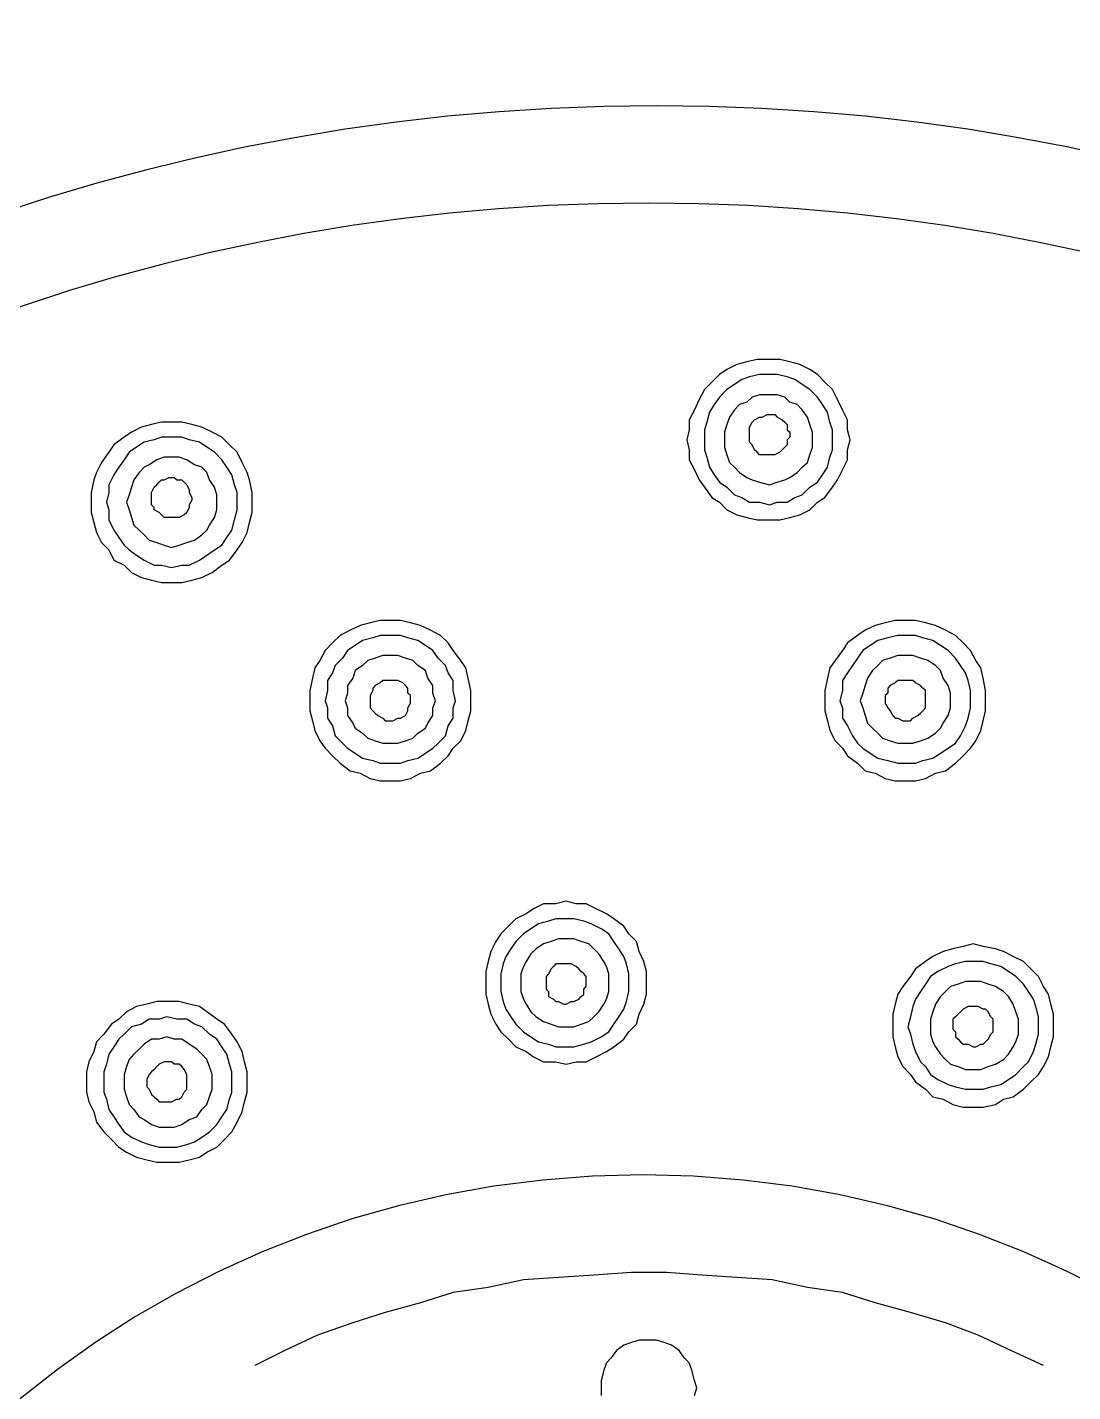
# Model space of a CAD drawing. Extents: x 468514 to 728049, y -74127 to 69080.
# Drawn here: x 591177.47 to 591199.74, y 40600.74 to 40629.81 of the extents above; entities that cross this region are included whole.
import ezdxf

# ---------------------------------------------------------------- set-up
doc = ezdxf.new("R2010")
doc.units = 0
doc.header["$LTSCALE"] = 500
doc.header["$MEASUREMENT"] = 0
doc.linetypes.add('HIDDEN2', pattern=[0.1875, 0.125, -0.0625])
doc.layers.add('E 立面家具、洁具', color=153, linetype='Continuous')
doc.layers.add('L-立面家具、洁具', color=153, linetype='Continuous')

# ---------------------------------------------------------------- blocks, each defined once
blk = doc.blocks.new('A$C2F8A30B2')
at = {"linetype": 'HIDDEN2', "lineweight": -2, "ltscale": 20}
for p, q in [((82.344, 866.908), (82.557, 866.963)), ((82.557, 866.963), (82.772, 867.017)), ((82.772, 867.017), (82.987, 867.017)), ((82.987, 867.017), (83.254, 867.017)), ((83.254, 867.017), (83.469, 866.963)), ((83.469, 866.963), (83.684, 866.908)), ((81.809, 866.531), (81.969, 866.695)), ((81.969, 866.695), (82.129, 866.803)), ((82.129, 866.803), (82.344, 866.908)), ((82.452, 866.588), (82.612, 866.643)), ((82.612, 866.643), (82.827, 866.695)), ((82.827, 866.695), (82.987, 866.695)), ((82.987, 866.695), (83.201, 866.695)), ((83.201, 866.695), (83.416, 866.643)), ((83.416, 866.643), (83.576, 866.588)), ((83.684, 866.908), (83.899, 866.803)), ((83.899, 866.803), (84.056, 866.695)), ((84.056, 866.695), (84.217, 866.531)), ((81.544, 866.16), (81.647, 866.375)), ((81.647, 866.375), (81.809, 866.531)), ((81.969, 866.213), (82.129, 866.375)), ((82.129, 866.375), (82.294, 866.48)), ((82.294, 866.48), (82.452, 866.588)), ((83.576, 866.588), (83.736, 866.48)), ((83.736, 866.48), (83.899, 866.375)), ((83.899, 866.375), (84.056, 866.213)), ((84.217, 866.531), (84.377, 866.375)), ((84.377, 866.375), (84.486, 866.16)), ((81.432, 865.945), (81.544, 866.16)), ((81.754, 865.893), (81.862, 866.055)), ((81.862, 866.055), (81.969, 866.213)), ((82.294, 865.945), (82.397, 866.055)), ((82.397, 866.055), (82.557, 866.108)), ((82.557, 866.108), (82.664, 866.213)), ((82.664, 866.213), (82.827, 866.265)), ((82.827, 866.265), (82.987, 866.265)), ((82.987, 866.265), (83.201, 866.265)), ((83.201, 866.265), (83.361, 866.213)), ((83.361, 866.213), (83.469, 866.108)), ((83.469, 866.108), (83.627, 866.055)), ((83.627, 866.055), (83.736, 865.945)), ((84.056, 866.213), (84.166, 866.055)), ((84.166, 866.055), (84.271, 865.893)), ((84.486, 866.16), (84.589, 865.945)), ((81.329, 865.731), (81.432, 865.945)), ((81.702, 865.682), (81.754, 865.893)), ((82.129, 865.627), (82.182, 865.788)), ((82.182, 865.788), (82.294, 865.945)), ((82.827, 865.788), (82.719, 865.731)), ((82.879, 865.84), (82.827, 865.788)), ((82.987, 865.84), (82.879, 865.84)), ((83.041, 865.84), (82.987, 865.84)), ((83.147, 865.788), (83.041, 865.84)), ((83.201, 865.788), (83.147, 865.788)), ((83.307, 865.731), (83.201, 865.788)), ((83.736, 865.945), (83.842, 865.788)), ((83.842, 865.788), (83.899, 865.627)), ((84.271, 865.893), (84.324, 865.682)), ((84.589, 865.945), (84.701, 865.731)), ((81.274, 865.305), (81.329, 865.518)), ((81.329, 865.518), (81.329, 865.731)), ((81.647, 865.518), (81.702, 865.682)), ((81.647, 865.305), (81.647, 865.518)), ((82.077, 865.463), (82.129, 865.627)), ((82.077, 865.305), (82.077, 865.463)), ((82.612, 865.518), (82.557, 865.463)), ((82.557, 865.463), (82.557, 865.36)), ((82.664, 865.682), (82.612, 865.627)), ((82.612, 865.627), (82.612, 865.518)), ((82.719, 865.731), (82.664, 865.682)), ((83.361, 865.682), (83.307, 865.731)), ((83.416, 865.57), (83.361, 865.682)), ((83.416, 865.518), (83.416, 865.57)), ((83.416, 865.413), (83.416, 865.518)), ((83.899, 865.627), (83.951, 865.463)), ((83.951, 865.463), (83.951, 865.305)), ((84.324, 865.682), (84.377, 865.518)), ((84.377, 865.518), (84.377, 865.305)), ((84.701, 865.731), (84.701, 865.518)), ((84.701, 865.518), (84.751, 865.305)), ((94.653, 865.36), (94.865, 865.463)), ((94.865, 865.463), (95.08, 865.57)), ((95.08, 865.57), (95.295, 865.627)), ((95.295, 865.627), (95.51, 865.682)), ((95.51, 865.682), (95.725, 865.682)), ((95.725, 865.682), (95.939, 865.682)), ((95.939, 865.682), (96.152, 865.627)), ((96.152, 865.627), (96.365, 865.57)), ((96.365, 865.57), (96.577, 865.463)), ((96.577, 865.463), (96.74, 865.36)), ((81.329, 865.093), (81.274, 865.305)), ((81.274, 865.305), (81.274, 865.305)), ((81.647, 865.093), (81.647, 865.305)), ((81.647, 865.305), (81.647, 865.305)), ((82.077, 865.143), (82.077, 865.305)), ((82.077, 865.305), (82.077, 865.305)), ((82.557, 865.36), (82.612, 865.305)), ((82.612, 865.305), (82.612, 865.198)), ((82.612, 865.198), (82.664, 865.143)), ((83.307, 865.093), (83.361, 865.198)), ((83.361, 865.198), (83.416, 865.253)), ((83.416, 865.36), (83.416, 865.413)), ((83.416, 865.253), (83.416, 865.36)), ((83.951, 865.305), (83.951, 865.143)), ((84.377, 865.305), (84.377, 865.093)), ((84.751, 865.305), (84.701, 865.093)), ((94.332, 865.038), (94.492, 865.198)), ((94.492, 865.198), (94.653, 865.36)), ((94.975, 865.143), (95.135, 865.253)), ((95.135, 865.253), (95.35, 865.305)), ((95.35, 865.305), (95.51, 865.36)), ((95.51, 865.36), (95.725, 865.36)), ((95.725, 865.36), (95.939, 865.36)), ((95.939, 865.36), (96.097, 865.305)), ((96.097, 865.305), (96.312, 865.253)), ((96.312, 865.253), (96.472, 865.143)), ((96.74, 865.36), (96.955, 865.198)), ((96.955, 865.198), (97.06, 865.038)), ((81.329, 864.878), (81.329, 865.093)), ((81.432, 864.667), (81.329, 864.878)), ((81.702, 864.932), (81.647, 865.093)), ((81.754, 864.718), (81.702, 864.932)), ((82.129, 864.985), (82.077, 865.143)), ((82.182, 864.823), (82.129, 864.985)), ((82.664, 865.143), (82.719, 865.093)), ((82.719, 865.093), (82.772, 865.038)), ((82.772, 865.038), (82.879, 864.985)), ((82.879, 864.985), (82.934, 864.985)), ((82.934, 864.985), (83.041, 864.985)), ((83.041, 864.985), (83.092, 864.985)), ((83.092, 864.985), (83.201, 864.985)), ((83.201, 864.985), (83.254, 865.038)), ((83.254, 865.038), (83.307, 865.093)), ((83.899, 864.985), (83.842, 864.823)), ((83.951, 865.143), (83.899, 864.985)), ((84.324, 864.932), (84.271, 864.718)), ((84.377, 865.093), (84.324, 864.932)), ((84.701, 864.878), (84.589, 864.667)), ((84.701, 865.093), (84.701, 864.878)), ((94.225, 864.823), (94.332, 865.038)), ((94.547, 864.718), (94.653, 864.878)), ((94.653, 864.878), (94.815, 865.038)), ((94.815, 865.038), (94.975, 865.143)), ((95.24, 864.77), (95.402, 864.878)), ((95.402, 864.878), (95.565, 864.932)), ((95.565, 864.932), (95.725, 864.932)), ((95.725, 864.932), (95.882, 864.932)), ((95.882, 864.932), (96.043, 864.878)), ((96.043, 864.878), (96.205, 864.77)), ((96.472, 865.143), (96.632, 865.038)), ((96.632, 865.038), (96.74, 864.878)), ((96.74, 864.878), (96.847, 864.718)), ((97.06, 865.038), (97.222, 864.823)), ((81.544, 864.45), (81.432, 864.667)), ((81.862, 864.555), (81.754, 864.718)), ((82.294, 864.718), (82.182, 864.823)), ((82.397, 864.61), (82.294, 864.718)), ((82.557, 864.503), (82.397, 864.61)), ((83.627, 864.61), (83.469, 864.503)), ((83.736, 864.718), (83.627, 864.61)), ((83.842, 864.823), (83.736, 864.718)), ((84.271, 864.718), (84.166, 864.555)), ((84.589, 864.667), (84.486, 864.45)), ((94.065, 864.45), (94.118, 864.61)), ((94.118, 864.61), (94.225, 864.823)), ((94.44, 864.555), (94.547, 864.718)), ((94.92, 864.45), (94.975, 864.61)), ((94.975, 864.61), (95.08, 864.718)), ((95.08, 864.718), (95.24, 864.77)), ((96.205, 864.77), (96.312, 864.718)), ((96.312, 864.718), (96.42, 864.61)), ((96.42, 864.61), (96.529, 864.45)), ((96.847, 864.718), (96.955, 864.555)), ((97.222, 864.823), (97.327, 864.61)), ((97.327, 864.61), (97.384, 864.45)), ((81.647, 864.292), (81.544, 864.45)), ((81.969, 864.398), (81.862, 864.555)), ((82.129, 864.292), (81.969, 864.398)), ((82.664, 864.45), (82.557, 864.503)), ((82.827, 864.398), (82.664, 864.45)), ((82.987, 864.341), (82.827, 864.398)), ((83.201, 864.398), (82.987, 864.341)), ((83.361, 864.45), (83.201, 864.398)), ((83.469, 864.503), (83.361, 864.45)), ((84.056, 864.398), (83.899, 864.292)), ((84.166, 864.555), (84.056, 864.398)), ((84.486, 864.45), (84.377, 864.292)), ((94.012, 864.183), (94.065, 864.45)), ((94.332, 864.183), (94.385, 864.341)), ((94.385, 864.341), (94.44, 864.555)), ((94.815, 864.292), (94.92, 864.45)), ((95.402, 864.341), (95.35, 864.237)), ((95.455, 864.398), (95.402, 864.341)), ((95.51, 864.45), (95.455, 864.398)), ((95.615, 864.45), (95.51, 864.45)), ((95.668, 864.503), (95.615, 864.45)), ((95.779, 864.503), (95.668, 864.503)), ((95.882, 864.45), (95.779, 864.503)), ((95.939, 864.45), (95.882, 864.45)), ((95.99, 864.398), (95.939, 864.45)), ((96.043, 864.341), (95.99, 864.398)), ((96.097, 864.292), (96.043, 864.341)), ((96.529, 864.45), (96.577, 864.292)), ((96.955, 864.555), (97.06, 864.341)), ((97.06, 864.341), (97.06, 864.183)), ((97.384, 864.45), (97.437, 864.183)), ((81.809, 864.077), (81.647, 864.292)), ((81.969, 863.972), (81.809, 864.077)), ((82.294, 864.128), (82.129, 864.292)), ((82.452, 864.077), (82.294, 864.128)), ((82.612, 863.972), (82.452, 864.077)), ((83.576, 864.077), (83.416, 863.972)), ((83.736, 864.128), (83.576, 864.077)), ((83.899, 864.292), (83.736, 864.128)), ((84.217, 864.077), (84.056, 863.972)), ((84.377, 864.292), (84.217, 864.077)), ((94.012, 863.972), (94.012, 864.183)), ((94.332, 863.972), (94.332, 864.183)), ((94.762, 864.128), (94.815, 864.292)), ((94.762, 863.972), (94.762, 864.128)), ((95.35, 864.183), (95.295, 864.077)), ((95.295, 864.077), (95.295, 864.02)), ((95.295, 864.02), (95.35, 863.917)), ((95.35, 864.237), (95.35, 864.183)), ((96.152, 864.183), (96.097, 864.292)), ((96.152, 864.128), (96.152, 864.183)), ((96.152, 864.02), (96.152, 864.128)), ((96.152, 863.917), (96.152, 864.02)), ((96.577, 864.292), (96.632, 864.128)), ((96.632, 864.128), (96.687, 863.972)), ((97.06, 864.183), (97.112, 863.972)), ((97.437, 864.183), (97.437, 863.972)), ((82.129, 863.808), (81.969, 863.972)), ((82.344, 863.703), (82.129, 863.808)), ((82.827, 863.972), (82.612, 863.972)), ((82.987, 863.917), (82.827, 863.972)), ((83.201, 863.972), (82.987, 863.917)), ((83.416, 863.972), (83.201, 863.972)), ((83.899, 863.808), (83.684, 863.703)), ((84.056, 863.972), (83.899, 863.808)), ((94.012, 863.753), (94.012, 863.972)), ((94.012, 863.972), (94.012, 863.972)), ((94.065, 863.542), (94.012, 863.753)), ((94.332, 863.808), (94.332, 863.972)), ((94.332, 863.972), (94.332, 863.972)), ((94.385, 863.595), (94.332, 863.808)), ((94.762, 863.808), (94.762, 863.972)), ((94.762, 863.972), (94.762, 863.972)), ((94.815, 863.648), (94.762, 863.808)), ((95.35, 863.917), (95.35, 863.863)), ((95.35, 863.863), (95.402, 863.753)), ((95.402, 863.753), (95.455, 863.703)), ((95.939, 863.703), (95.99, 863.753)), ((95.99, 863.753), (96.097, 863.808)), ((96.097, 863.863), (96.152, 863.917)), ((96.097, 863.808), (96.097, 863.863)), ((96.632, 863.808), (96.577, 863.648)), ((96.687, 863.972), (96.632, 863.808)), ((97.112, 863.972), (97.06, 863.808)), ((97.06, 863.808), (97.06, 863.595)), ((97.437, 863.753), (97.384, 863.542)), ((97.437, 863.972), (97.437, 863.753)), ((82.557, 863.648), (82.344, 863.703)), ((82.772, 863.595), (82.557, 863.648)), ((82.987, 863.595), (82.772, 863.595)), ((83.254, 863.595), (82.987, 863.595)), ((83.469, 863.648), (83.254, 863.595)), ((83.684, 863.703), (83.469, 863.648)), ((94.118, 863.328), (94.065, 863.542)), ((94.44, 863.38), (94.385, 863.595)), ((94.92, 863.488), (94.815, 863.648)), ((94.975, 863.38), (94.92, 863.488)), ((95.455, 863.703), (95.565, 863.648)), ((95.565, 863.648), (95.615, 863.648)), ((95.615, 863.648), (95.725, 863.648)), ((95.725, 863.648), (95.779, 863.648)), ((95.779, 863.648), (95.882, 863.648)), ((95.882, 863.648), (95.939, 863.703)), ((96.529, 863.488), (96.42, 863.38)), ((96.577, 863.648), (96.529, 863.488)), ((97.06, 863.595), (96.955, 863.38)), ((97.384, 863.542), (97.327, 863.328)), ((94.225, 863.113), (94.118, 863.328)), ((94.547, 863.222), (94.44, 863.38)), ((94.653, 863.06), (94.547, 863.222)), ((95.08, 863.277), (94.975, 863.38)), ((95.24, 863.165), (95.08, 863.277)), ((95.402, 863.113), (95.24, 863.165)), ((96.205, 863.165), (96.043, 863.113)), ((96.312, 863.277), (96.205, 863.165)), ((96.42, 863.38), (96.312, 863.277)), ((96.847, 863.222), (96.74, 863.06)), ((96.955, 863.38), (96.847, 863.222)), ((97.327, 863.328), (97.222, 863.113)), ((94.332, 862.957), (94.225, 863.113)), ((94.492, 862.74), (94.332, 862.957)), ((94.815, 862.957), (94.653, 863.06)), ((94.975, 862.845), (94.815, 862.957)), ((95.135, 862.74), (94.975, 862.845)), ((95.565, 863.06), (95.402, 863.113)), ((95.725, 863.008), (95.565, 863.06)), ((95.882, 863.06), (95.725, 863.008)), ((96.043, 863.113), (95.882, 863.06)), ((96.472, 862.845), (96.312, 862.74)), ((96.632, 862.957), (96.472, 862.845)), ((96.74, 863.06), (96.632, 862.957)), ((97.06, 862.957), (96.955, 862.74)), ((97.222, 863.113), (97.06, 862.957)), ((94.653, 862.63), (94.492, 862.74)), ((94.865, 862.473), (94.653, 862.63)), ((95.35, 862.63), (95.135, 862.74)), ((95.51, 862.63), (95.35, 862.63)), ((95.725, 862.58), (95.51, 862.63)), ((95.939, 862.63), (95.725, 862.58)), ((96.097, 862.63), (95.939, 862.63)), ((96.312, 862.74), (96.097, 862.63)), ((96.74, 862.63), (96.577, 862.473)), ((96.955, 862.74), (96.74, 862.63)), ((95.08, 862.367), (94.865, 862.473)), ((95.295, 862.313), (95.08, 862.367)), ((95.51, 862.26), (95.295, 862.313)), ((95.725, 862.26), (95.51, 862.26)), ((95.939, 862.26), (95.725, 862.26)), ((96.152, 862.313), (95.939, 862.26)), ((96.365, 862.367), (96.152, 862.313)), ((96.577, 862.473), (96.365, 862.367)), ((79.455, 861.35), (79.669, 861.403)), ((79.669, 861.403), (79.882, 861.455)), ((79.882, 861.455), (80.097, 861.455)), ((80.097, 861.455), (80.312, 861.455)), ((80.312, 861.455), (80.527, 861.403)), ((80.527, 861.403), (80.739, 861.35)), ((90.425, 861.35), (90.64, 861.403)), ((90.64, 861.403), (90.853, 861.455)), ((90.853, 861.455), (91.068, 861.455)), ((91.068, 861.455), (91.283, 861.455)), ((91.283, 861.455), (91.493, 861.403)), ((91.493, 861.403), (91.708, 861.35)), ((78.867, 860.977), (79.025, 861.137)), ((79.025, 861.137), (79.24, 861.245)), ((79.24, 861.245), (79.455, 861.35)), ((79.722, 861.083), (79.882, 861.137)), ((79.882, 861.137), (80.097, 861.137)), ((80.097, 861.137), (80.255, 861.137)), ((80.255, 861.137), (80.47, 861.083)), ((80.739, 861.35), (80.954, 861.245)), ((80.954, 861.245), (81.114, 861.137)), ((81.114, 861.137), (81.329, 860.977)), ((89.836, 860.977), (89.996, 861.137)), ((89.996, 861.137), (90.211, 861.245)), ((90.211, 861.245), (90.425, 861.35)), ((90.693, 861.083), (90.853, 861.137)), ((90.853, 861.137), (91.068, 861.137)), ((91.068, 861.137), (91.283, 861.137)), ((91.283, 861.137), (91.443, 861.083)), ((91.708, 861.35), (91.923, 861.245)), ((91.923, 861.245), (92.138, 861.137)), ((92.138, 861.137), (92.296, 860.977)), ((78.597, 860.602), (78.705, 860.817)), ((78.705, 860.817), (78.867, 860.977)), ((79.025, 860.653), (79.187, 860.817)), ((79.187, 860.817), (79.347, 860.922)), ((79.347, 860.922), (79.507, 861.028)), ((79.507, 861.028), (79.722, 861.083)), ((80.47, 861.083), (80.684, 861.028)), ((80.684, 861.028), (80.845, 860.922)), ((80.845, 860.922), (81.005, 860.817)), ((81.005, 860.817), (81.114, 860.653)), ((81.329, 860.977), (81.432, 860.817)), ((81.432, 860.817), (81.594, 860.602)), ((89.568, 860.602), (89.73, 860.817)), ((89.73, 860.817), (89.836, 860.977)), ((90.051, 860.653), (90.158, 860.817)), ((90.158, 860.817), (90.318, 860.922)), ((90.318, 860.922), (90.48, 861.028)), ((90.48, 861.028), (90.693, 861.083)), ((91.443, 861.083), (91.658, 861.028)), ((91.658, 861.028), (91.818, 860.922)), ((91.818, 860.922), (91.978, 860.817)), ((91.978, 860.817), (92.083, 860.653)), ((92.296, 860.977), (92.458, 860.817)), ((92.458, 860.817), (92.568, 860.602)), ((78.49, 860.442), (78.597, 860.602)), ((78.92, 860.495), (79.025, 860.653)), ((79.455, 860.495), (79.615, 860.602)), ((79.615, 860.602), (79.775, 860.653)), ((79.775, 860.653), (79.937, 860.705)), ((79.937, 860.705), (80.097, 860.705)), ((80.097, 860.705), (80.255, 860.705)), ((80.255, 860.705), (80.419, 860.653)), ((80.419, 860.653), (80.579, 860.602)), ((80.579, 860.602), (80.684, 860.495)), ((81.114, 860.653), (81.219, 860.495)), ((81.594, 860.602), (81.702, 860.442)), ((89.461, 860.442), (89.568, 860.602)), ((89.888, 860.495), (90.051, 860.653)), ((90.48, 860.495), (90.586, 860.602)), ((90.586, 860.602), (90.746, 860.653)), ((90.746, 860.653), (90.908, 860.705)), ((90.908, 860.705), (91.068, 860.705)), ((91.068, 860.705), (91.228, 860.705)), ((91.228, 860.705), (91.39, 860.653)), ((91.39, 860.653), (91.548, 860.602)), ((91.548, 860.602), (91.658, 860.495)), ((92.083, 860.653), (92.243, 860.495)), ((92.568, 860.602), (92.673, 860.442)), ((78.385, 859.96), (78.437, 860.227)), ((78.437, 860.227), (78.49, 860.442)), ((78.757, 860.175), (78.812, 860.335)), ((78.812, 860.335), (78.92, 860.495)), ((79.187, 860.067), (79.292, 860.227)), ((79.292, 860.227), (79.347, 860.388)), ((79.347, 860.388), (79.455, 860.495)), ((80.684, 860.495), (80.794, 860.388)), ((80.794, 860.388), (80.899, 860.227)), ((80.899, 860.227), (80.954, 860.067)), ((81.219, 860.495), (81.329, 860.335)), ((81.329, 860.335), (81.432, 860.175)), ((81.702, 860.442), (81.754, 860.227)), ((81.754, 860.227), (81.809, 859.96)), ((89.353, 859.96), (89.41, 860.227)), ((89.41, 860.227), (89.461, 860.442)), ((89.73, 860.175), (89.836, 860.335)), ((89.836, 860.335), (89.888, 860.495)), ((90.158, 860.067), (90.265, 860.227)), ((90.265, 860.227), (90.318, 860.388)), ((90.318, 860.388), (90.48, 860.495)), ((91.658, 860.495), (91.818, 860.388)), ((91.818, 860.388), (91.868, 860.227)), ((91.868, 860.227), (91.978, 860.067)), ((92.243, 860.495), (92.296, 860.335)), ((92.296, 860.335), (92.407, 860.175)), ((92.673, 860.442), (92.725, 860.227)), ((92.725, 860.227), (92.78, 859.96)), ((78.385, 859.745), (78.385, 859.96)), ((78.705, 859.96), (78.757, 860.175)), ((78.705, 859.745), (78.705, 859.96)), ((79.132, 859.907), (79.187, 860.067)), ((79.669, 859.96), (79.722, 860.013)), ((79.669, 859.857), (79.669, 859.96)), ((79.722, 860.013), (79.775, 860.067)), ((79.775, 860.067), (79.882, 860.122)), ((79.882, 860.122), (79.937, 860.175)), ((79.937, 860.175), (79.989, 860.175)), ((79.989, 860.175), (80.097, 860.175)), ((80.097, 860.175), (80.204, 860.175)), ((80.204, 860.175), (80.255, 860.175)), ((80.255, 860.175), (80.312, 860.122)), ((80.312, 860.122), (80.419, 860.067)), ((80.419, 860.067), (80.47, 860.013)), ((80.47, 860.013), (80.47, 859.907)), ((80.954, 860.067), (81.005, 859.907)), ((81.432, 860.175), (81.432, 859.96)), ((81.432, 859.96), (81.489, 859.745)), ((81.809, 859.96), (81.809, 859.745)), ((89.353, 859.745), (89.353, 859.96)), ((89.676, 859.745), (89.73, 859.96)), ((89.73, 859.96), (89.73, 860.175)), ((90.158, 859.907), (90.158, 860.067)), ((90.693, 860.013), (90.746, 860.067)), ((90.693, 859.907), (90.693, 860.013)), ((90.746, 860.067), (90.8, 860.122)), ((90.8, 860.122), (90.908, 860.175)), ((90.908, 860.175), (90.96, 860.175)), ((90.96, 860.175), (91.068, 860.175)), ((91.068, 860.175), (91.121, 860.175)), ((91.121, 860.175), (91.228, 860.175)), ((91.228, 860.175), (91.283, 860.122)), ((91.283, 860.122), (91.39, 860.067)), ((91.39, 860.067), (91.443, 860.013)), ((91.443, 860.013), (91.443, 859.96)), ((91.443, 859.96), (91.493, 859.857)), ((91.978, 860.067), (91.978, 859.907)), ((92.407, 860.175), (92.407, 859.96)), ((92.407, 859.96), (92.458, 859.745)), ((92.78, 859.96), (92.78, 859.745)), ((78.385, 859.53), (78.385, 859.745)), ((78.385, 859.745), (78.385, 859.745)), ((78.705, 859.589), (78.705, 859.745)), ((78.705, 859.745), (78.705, 859.745)), ((79.132, 859.745), (79.132, 859.907)), ((79.132, 859.589), (79.132, 859.745)), ((79.132, 859.745), (79.132, 859.745)), ((79.669, 859.745), (79.669, 859.857)), ((79.669, 859.693), (79.669, 859.745)), ((79.669, 859.589), (79.669, 859.693)), ((80.47, 859.907), (80.527, 859.857)), ((80.527, 859.693), (80.47, 859.589)), ((80.527, 859.857), (80.527, 859.745)), ((80.527, 859.745), (80.527, 859.693)), ((81.005, 859.907), (81.059, 859.745)), ((81.059, 859.745), (81.005, 859.589)), ((81.489, 859.745), (81.432, 859.589)), ((81.809, 859.745), (81.809, 859.53)), ((89.353, 859.53), (89.353, 859.745)), ((89.353, 859.745), (89.353, 859.745)), ((89.73, 859.589), (89.676, 859.745)), ((89.676, 859.745), (89.676, 859.745)), ((90.103, 859.745), (90.158, 859.907)), ((90.158, 859.589), (90.103, 859.745)), ((90.103, 859.745), (90.103, 859.745)), ((90.64, 859.857), (90.693, 859.907)), ((90.64, 859.745), (90.64, 859.857)), ((90.64, 859.693), (90.64, 859.745)), ((90.693, 859.589), (90.64, 859.693)), ((91.493, 859.857), (91.493, 859.745)), ((91.493, 859.745), (91.493, 859.693)), ((91.493, 859.693), (91.493, 859.589)), ((91.978, 859.907), (92.03, 859.745)), ((92.03, 859.745), (91.978, 859.589)), ((92.458, 859.745), (92.407, 859.589)), ((92.78, 859.745), (92.78, 859.53)), ((78.437, 859.315), (78.385, 859.53)), ((78.757, 859.372), (78.705, 859.589)), ((78.812, 859.212), (78.757, 859.372)), ((79.187, 859.427), (79.132, 859.589)), ((79.292, 859.267), (79.187, 859.427)), ((79.722, 859.53), (79.669, 859.589)), ((79.775, 859.48), (79.722, 859.53)), ((79.829, 859.427), (79.775, 859.48)), ((79.937, 859.372), (79.829, 859.427)), ((79.989, 859.315), (79.937, 859.372)), ((80.255, 859.372), (80.15, 859.315)), ((80.312, 859.372), (80.255, 859.372)), ((80.364, 859.427), (80.312, 859.372)), ((80.419, 859.53), (80.364, 859.427)), ((80.47, 859.589), (80.419, 859.53)), ((80.954, 859.427), (80.899, 859.267)), ((81.005, 859.589), (80.954, 859.427)), ((81.432, 859.372), (81.329, 859.212)), ((81.432, 859.589), (81.432, 859.372)), ((81.809, 859.53), (81.754, 859.315)), ((89.41, 859.315), (89.353, 859.53)), ((89.73, 859.372), (89.73, 859.589)), ((89.836, 859.212), (89.73, 859.372)), ((90.158, 859.427), (90.158, 859.589)), ((90.265, 859.267), (90.158, 859.427)), ((90.693, 859.53), (90.693, 859.589)), ((90.746, 859.427), (90.693, 859.53)), ((90.853, 859.372), (90.746, 859.427)), ((90.908, 859.372), (90.853, 859.372)), ((91.013, 859.315), (90.908, 859.372)), ((91.228, 859.372), (91.175, 859.315)), ((91.333, 859.427), (91.228, 859.372)), ((91.39, 859.48), (91.333, 859.427)), ((91.443, 859.53), (91.39, 859.48)), ((91.493, 859.589), (91.443, 859.53)), ((91.978, 859.427), (91.868, 859.267)), ((91.978, 859.589), (91.978, 859.427)), ((92.407, 859.372), (92.296, 859.212)), ((92.407, 859.589), (92.407, 859.372)), ((92.78, 859.53), (92.725, 859.315)), ((78.49, 859.107), (78.437, 859.315)), ((78.597, 858.892), (78.49, 859.107)), ((78.92, 858.998), (78.812, 859.212)), ((79.347, 859.16), (79.292, 859.267)), ((79.455, 859.052), (79.347, 859.16)), ((80.097, 859.315), (79.989, 859.315)), ((80.15, 859.315), (80.097, 859.315)), ((80.794, 859.16), (80.684, 859.052)), ((80.899, 859.267), (80.794, 859.16)), ((81.329, 859.212), (81.219, 858.998)), ((81.702, 859.107), (81.594, 858.892)), ((81.754, 859.315), (81.702, 859.107)), ((89.461, 859.107), (89.41, 859.315)), ((89.568, 858.892), (89.461, 859.107)), ((89.888, 858.998), (89.836, 859.212)), ((90.318, 859.16), (90.265, 859.267)), ((90.48, 859.052), (90.318, 859.16)), ((91.068, 859.315), (91.013, 859.315)), ((91.175, 859.315), (91.068, 859.315)), ((91.818, 859.16), (91.658, 859.052)), ((91.868, 859.267), (91.818, 859.16)), ((92.296, 859.212), (92.243, 858.998)), ((92.673, 859.107), (92.568, 858.892)), ((92.725, 859.315), (92.673, 859.107)), ((78.705, 858.732), (78.597, 858.892)), ((79.025, 858.84), (78.92, 858.998)), ((79.187, 858.732), (79.025, 858.84)), ((79.615, 858.943), (79.455, 859.052)), ((79.775, 858.892), (79.615, 858.943)), ((79.937, 858.84), (79.775, 858.892)), ((80.097, 858.84), (79.937, 858.84)), ((80.255, 858.84), (80.097, 858.84)), ((80.419, 858.892), (80.255, 858.84)), ((80.579, 858.943), (80.419, 858.892)), ((80.684, 859.052), (80.579, 858.943)), ((81.114, 858.84), (81.005, 858.732)), ((81.219, 858.998), (81.114, 858.84)), ((81.594, 858.892), (81.432, 858.732)), ((89.73, 858.732), (89.568, 858.892)), ((90.051, 858.84), (89.888, 858.998)), ((90.158, 858.732), (90.051, 858.84)), ((90.586, 858.943), (90.48, 859.052)), ((90.746, 858.892), (90.586, 858.943)), ((90.908, 858.84), (90.746, 858.892)), ((91.068, 858.84), (90.908, 858.84)), ((91.228, 858.84), (91.068, 858.84)), ((91.39, 858.892), (91.228, 858.84)), ((91.548, 858.943), (91.39, 858.892)), ((91.658, 859.052), (91.548, 858.943)), ((92.083, 858.84), (91.978, 858.732)), ((92.243, 858.998), (92.083, 858.84)), ((92.568, 858.892), (92.458, 858.732)), ((78.867, 858.57), (78.705, 858.732)), ((79.025, 858.412), (78.867, 858.57)), ((79.347, 858.625), (79.187, 858.732)), ((79.507, 858.517), (79.347, 858.625)), ((79.722, 858.467), (79.507, 858.517)), ((80.684, 858.517), (80.47, 858.467)), ((80.845, 858.625), (80.684, 858.517)), ((81.005, 858.732), (80.845, 858.625)), ((81.329, 858.57), (81.114, 858.412)), ((81.432, 858.732), (81.329, 858.57)), ((89.836, 858.57), (89.73, 858.732)), ((89.996, 858.412), (89.836, 858.57)), ((90.318, 858.625), (90.158, 858.732)), ((90.48, 858.517), (90.318, 858.625)), ((90.693, 858.467), (90.48, 858.517)), ((91.658, 858.517), (91.443, 858.467)), ((91.818, 858.625), (91.658, 858.517)), ((91.978, 858.732), (91.818, 858.625)), ((92.296, 858.57), (92.138, 858.412)), ((92.458, 858.732), (92.296, 858.57)), ((79.24, 858.252), (79.025, 858.412)), ((79.455, 858.197), (79.24, 858.252)), ((79.669, 858.09), (79.455, 858.197)), ((79.882, 858.412), (79.722, 858.467)), ((80.097, 858.412), (79.882, 858.412)), ((80.255, 858.412), (80.097, 858.412)), ((80.47, 858.467), (80.255, 858.412)), ((80.739, 858.197), (80.527, 858.09)), ((80.954, 858.252), (80.739, 858.197)), ((81.114, 858.412), (80.954, 858.252)), ((90.211, 858.252), (89.996, 858.412)), ((90.425, 858.197), (90.211, 858.252)), ((90.64, 858.09), (90.425, 858.197)), ((90.853, 858.412), (90.693, 858.467)), ((91.068, 858.412), (90.853, 858.412)), ((91.283, 858.412), (91.068, 858.412)), ((91.443, 858.467), (91.283, 858.412)), ((91.708, 858.197), (91.493, 858.09)), ((91.923, 858.252), (91.708, 858.197)), ((92.138, 858.412), (91.923, 858.252)), ((79.882, 858.037), (79.669, 858.09)), ((80.097, 858.037), (79.882, 858.037)), ((80.312, 858.037), (80.097, 858.037)), ((80.527, 858.09), (80.312, 858.037)), ((90.853, 858.037), (90.64, 858.09)), ((91.068, 858.037), (90.853, 858.037)), ((91.283, 858.037), (91.068, 858.037)), ((91.493, 858.09), (91.283, 858.037)), ((86.464, 855.202), (86.679, 855.312)), ((86.679, 855.312), (86.893, 855.417)), ((86.893, 855.417), (87.108, 855.417)), ((87.108, 855.417), (87.323, 855.47)), ((87.323, 855.47), (87.538, 855.417)), ((87.538, 855.417), (87.803, 855.417)), ((87.803, 855.417), (88.018, 855.312)), ((88.018, 855.312), (88.176, 855.202)), ((86.091, 854.937), (86.306, 855.097)), ((86.306, 855.097), (86.464, 855.202)), ((86.788, 854.99), (86.946, 855.047)), ((86.946, 855.047), (87.161, 855.097)), ((87.161, 855.097), (87.323, 855.097)), ((87.323, 855.097), (87.538, 855.097)), ((87.538, 855.097), (87.696, 855.047)), ((87.696, 855.047), (87.911, 854.99)), ((88.176, 855.202), (88.391, 855.097)), ((88.391, 855.097), (88.551, 854.937)), ((85.824, 854.617), (85.984, 854.777)), ((85.984, 854.777), (86.091, 854.937)), ((86.306, 854.617), (86.411, 854.777)), ((86.411, 854.777), (86.573, 854.882)), ((86.573, 854.882), (86.788, 854.99)), ((87.911, 854.99), (88.071, 854.882)), ((88.071, 854.882), (88.233, 854.777)), ((88.233, 854.777), (88.391, 854.617)), ((88.551, 854.937), (88.713, 854.777)), ((88.713, 854.777), (88.821, 854.617)), ((78.008, 854.402), (78.172, 854.455)), ((78.172, 854.455), (78.437, 854.505)), ((78.437, 854.505), (78.652, 854.564)), ((78.652, 854.564), (78.867, 854.505)), ((78.867, 854.505), (79.082, 854.455)), ((79.082, 854.455), (79.292, 854.402)), ((85.769, 854.402), (85.824, 854.617)), ((86.091, 854.295), (86.196, 854.455)), ((86.196, 854.455), (86.306, 854.617)), ((86.626, 854.35), (86.731, 854.455)), ((86.731, 854.455), (86.841, 854.564)), ((86.841, 854.564), (86.999, 854.617)), ((86.999, 854.617), (87.161, 854.67)), ((87.161, 854.67), (87.323, 854.67)), ((87.323, 854.67), (87.481, 854.67)), ((87.481, 854.67), (87.643, 854.617)), ((87.643, 854.617), (87.803, 854.564)), ((87.803, 854.564), (87.961, 854.455)), ((87.961, 854.455), (88.071, 854.35)), ((88.391, 854.617), (88.498, 854.455)), ((88.498, 854.455), (88.606, 854.295)), ((88.821, 854.617), (88.926, 854.402)), ((77.422, 854.029), (77.582, 854.187)), ((77.582, 854.187), (77.797, 854.295)), ((77.797, 854.295), (78.008, 854.402)), ((78.06, 854.082), (78.275, 854.135)), ((78.275, 854.135), (78.437, 854.187)), ((78.437, 854.187), (78.652, 854.187)), ((78.652, 854.187), (78.812, 854.187)), ((78.812, 854.187), (79.025, 854.135)), ((79.025, 854.135), (79.187, 854.082)), ((79.292, 854.402), (79.507, 854.295)), ((79.507, 854.295), (79.669, 854.187)), ((79.669, 854.187), (79.882, 854.029)), ((85.609, 853.975), (85.664, 854.187)), ((85.664, 854.187), (85.769, 854.402)), ((85.984, 853.922), (86.036, 854.135)), ((86.036, 854.135), (86.091, 854.295)), ((86.464, 854.082), (86.519, 854.187)), ((86.519, 854.187), (86.626, 854.35)), ((87.108, 854.082), (87.214, 854.135)), ((87.214, 854.135), (87.268, 854.135)), ((87.268, 854.135), (87.374, 854.135)), ((87.374, 854.135), (87.428, 854.135)), ((87.428, 854.135), (87.538, 854.135)), ((87.538, 854.135), (87.588, 854.082)), ((88.071, 854.35), (88.176, 854.187)), ((88.176, 854.187), (88.233, 854.082)), ((88.606, 854.295), (88.661, 854.135)), ((88.661, 854.135), (88.713, 853.922)), ((88.926, 854.402), (88.981, 854.187)), ((88.981, 854.187), (89.035, 853.975)), ((77.155, 853.657), (77.258, 853.867)), ((77.258, 853.867), (77.422, 854.029)), ((77.582, 853.707), (77.742, 853.867)), ((77.742, 853.867), (77.902, 853.975)), ((77.902, 853.975), (78.06, 854.082)), ((79.187, 854.082), (79.402, 853.975)), ((79.402, 853.975), (79.562, 853.867)), ((79.562, 853.867), (79.669, 853.707)), ((79.882, 854.029), (79.989, 853.867)), ((79.989, 853.867), (80.15, 853.657)), ((85.609, 853.707), (85.609, 853.975)), ((85.984, 853.707), (85.984, 853.922)), ((86.411, 853.922), (86.464, 854.082)), ((86.411, 853.707), (86.411, 853.922)), ((86.893, 853.867), (86.946, 853.922)), ((86.893, 853.762), (86.893, 853.867)), ((86.946, 853.922), (86.999, 853.975)), ((86.999, 853.975), (87.054, 854.029)), ((87.054, 854.029), (87.108, 854.082)), ((87.588, 854.082), (87.643, 854.029)), ((87.643, 854.029), (87.696, 853.922)), ((87.696, 853.922), (87.749, 853.867)), ((87.749, 853.867), (87.749, 853.762)), ((88.233, 854.082), (88.286, 853.922)), ((88.286, 853.922), (88.286, 853.707)), ((88.713, 853.922), (88.713, 853.707)), ((89.035, 853.975), (89.035, 853.707)), ((77.047, 853.492), (77.155, 853.657)), ((77.367, 853.387), (77.473, 853.545)), ((77.473, 853.545), (77.582, 853.707)), ((77.902, 853.442), (78.008, 853.545)), ((78.008, 853.545), (78.172, 853.657)), ((78.172, 853.657), (78.332, 853.707)), ((78.332, 853.707), (78.49, 853.762)), ((78.49, 853.762), (78.652, 853.762)), ((78.652, 853.762), (78.812, 853.762)), ((78.812, 853.762), (78.972, 853.707)), ((78.972, 853.707), (79.132, 853.657)), ((79.132, 853.657), (79.24, 853.545)), ((79.24, 853.545), (79.347, 853.442)), ((79.669, 853.707), (79.775, 853.545)), ((79.775, 853.545), (79.882, 853.387)), ((80.15, 853.657), (80.255, 853.492)), ((85.609, 853.492), (85.609, 853.707)), ((85.609, 853.707), (85.609, 853.707)), ((85.984, 853.545), (85.984, 853.707)), ((85.984, 853.707), (85.984, 853.707)), ((86.036, 853.334), (85.984, 853.545)), ((86.411, 853.545), (86.411, 853.707)), ((86.411, 853.707), (86.411, 853.707)), ((86.464, 853.387), (86.411, 853.545)), ((86.893, 853.657), (86.893, 853.762)), ((86.946, 853.6), (86.893, 853.657)), ((86.946, 853.492), (86.946, 853.6)), ((87.749, 853.6), (87.696, 853.545)), ((87.696, 853.545), (87.696, 853.442)), ((87.749, 853.762), (87.749, 853.707)), ((87.749, 853.707), (87.749, 853.6)), ((88.286, 853.545), (88.233, 853.387)), ((88.286, 853.707), (88.286, 853.545)), ((88.713, 853.545), (88.661, 853.334)), ((88.713, 853.707), (88.713, 853.545)), ((89.035, 853.707), (89.035, 853.492)), ((76.94, 853.065), (76.995, 853.28)), ((76.995, 853.28), (77.047, 853.492)), ((77.313, 853.227), (77.367, 853.387)), ((77.742, 853.117), (77.797, 853.28)), ((77.797, 853.28), (77.902, 853.442)), ((79.347, 853.442), (79.455, 853.28)), ((79.455, 853.28), (79.507, 853.117)), ((79.882, 853.387), (79.937, 853.227)), ((80.255, 853.492), (80.312, 853.28)), ((80.312, 853.28), (80.364, 853.065)), ((85.664, 853.28), (85.609, 853.492)), ((85.769, 853.065), (85.664, 853.28)), ((86.091, 853.172), (86.036, 853.334)), ((86.519, 853.28), (86.464, 853.387)), ((86.626, 853.117), (86.519, 853.28)), ((86.999, 853.442), (86.946, 853.492)), ((87.054, 853.387), (86.999, 853.442)), ((87.161, 853.334), (87.054, 853.387)), ((87.214, 853.334), (87.161, 853.334)), ((87.323, 853.28), (87.214, 853.334)), ((87.374, 853.28), (87.323, 853.28)), ((87.481, 853.334), (87.374, 853.28)), ((87.538, 853.334), (87.481, 853.334)), ((87.588, 853.387), (87.538, 853.334)), ((87.696, 853.442), (87.588, 853.387)), ((88.176, 853.28), (88.071, 853.117)), ((88.233, 853.387), (88.176, 853.28)), ((88.661, 853.334), (88.606, 853.172)), ((88.981, 853.28), (88.926, 853.065)), ((89.035, 853.492), (88.981, 853.28)), ((95.135, 853.227), (95.35, 853.28)), ((95.35, 853.28), (95.565, 853.334)), ((95.565, 853.334), (95.83, 853.334)), ((95.83, 853.334), (96.043, 853.334)), ((96.043, 853.334), (96.257, 853.28)), ((96.257, 853.28), (96.472, 853.227)), ((76.94, 852.797), (76.94, 853.065)), ((77.258, 853.012), (77.313, 853.227)), ((77.258, 852.797), (77.258, 853.012)), ((77.687, 852.96), (77.742, 853.117)), ((77.687, 852.797), (77.687, 852.96)), ((78.222, 852.96), (78.275, 853.012)), ((78.222, 852.852), (78.222, 852.96)), ((78.275, 853.012), (78.332, 853.117)), ((78.332, 853.117), (78.385, 853.172)), ((78.385, 853.172), (78.437, 853.172)), ((78.437, 853.172), (78.547, 853.227)), ((78.547, 853.227), (78.597, 853.227)), ((78.597, 853.227), (78.705, 853.227)), ((78.705, 853.227), (78.757, 853.227)), ((78.757, 853.227), (78.867, 853.172)), ((78.867, 853.172), (78.92, 853.117)), ((78.92, 853.117), (78.972, 853.065)), ((78.972, 853.065), (79.025, 853.012)), ((79.025, 853.012), (79.082, 852.96)), ((79.082, 852.96), (79.082, 852.852)), ((79.507, 853.117), (79.562, 852.96)), ((79.562, 852.96), (79.562, 852.797)), ((79.937, 853.227), (79.989, 853.012)), ((79.989, 853.012), (80.044, 852.797)), ((80.364, 853.065), (80.364, 852.797)), ((85.824, 852.852), (85.769, 853.065)), ((86.196, 853.012), (86.091, 853.172)), ((86.306, 852.852), (86.196, 853.012)), ((86.731, 853.012), (86.626, 853.117)), ((86.841, 852.907), (86.731, 853.012)), ((87.961, 853.012), (87.803, 852.907)), ((88.071, 853.117), (87.961, 853.012)), ((88.498, 853.012), (88.391, 852.852)), ((88.606, 853.172), (88.498, 853.012)), ((88.926, 853.065), (88.821, 852.852)), ((94.6, 852.852), (94.762, 852.96)), ((94.762, 852.96), (94.975, 853.117)), ((94.975, 853.117), (95.135, 853.227)), ((95.24, 852.852), (95.402, 852.96)), ((95.402, 852.96), (95.615, 852.96)), ((95.615, 852.96), (95.83, 853.012)), ((95.83, 853.012), (95.99, 852.96)), ((95.99, 852.96), (96.205, 852.96)), ((96.205, 852.96), (96.365, 852.852)), ((96.472, 853.227), (96.687, 853.117)), ((96.687, 853.117), (96.847, 852.96)), ((96.847, 852.96), (97.007, 852.852)), ((76.94, 852.585), (76.94, 852.797)), ((76.94, 852.797), (76.94, 852.797)), ((77.258, 852.639), (77.258, 852.797)), ((77.258, 852.797), (77.258, 852.797)), ((77.687, 852.639), (77.687, 852.797)), ((77.687, 852.797), (77.687, 852.797)), ((78.222, 852.797), (78.222, 852.852)), ((78.222, 852.692), (78.222, 852.797)), ((78.275, 852.639), (78.222, 852.692)), ((79.082, 852.745), (79.025, 852.692)), ((79.025, 852.692), (79.025, 852.585)), ((79.082, 852.852), (79.082, 852.745)), ((79.562, 852.797), (79.562, 852.639)), ((80.044, 852.797), (79.989, 852.639)), ((80.364, 852.797), (80.364, 852.585)), ((85.984, 852.692), (85.824, 852.852)), ((86.091, 852.53), (85.984, 852.692)), ((86.411, 852.692), (86.306, 852.852)), ((86.573, 852.585), (86.411, 852.692)), ((86.999, 852.852), (86.841, 852.907)), ((87.161, 852.797), (86.999, 852.852)), ((87.323, 852.797), (87.161, 852.797)), ((87.481, 852.797), (87.323, 852.797)), ((87.643, 852.852), (87.481, 852.797)), ((87.803, 852.907), (87.643, 852.852)), ((88.233, 852.692), (88.071, 852.585)), ((88.391, 852.852), (88.233, 852.692)), ((88.713, 852.692), (88.551, 852.53)), ((88.821, 852.852), (88.713, 852.692)), ((94.44, 852.639), (94.6, 852.852)), ((94.92, 852.639), (95.08, 852.797)), ((95.08, 852.797), (95.24, 852.852)), ((96.365, 852.852), (96.577, 852.797)), ((96.577, 852.797), (96.74, 852.639)), ((97.007, 852.852), (97.169, 852.639)), ((76.995, 852.37), (76.94, 852.585)), ((77.313, 852.425), (77.258, 852.639)), ((77.367, 852.267), (77.313, 852.425)), ((77.742, 852.477), (77.687, 852.639)), ((77.797, 852.37), (77.742, 852.477)), ((78.332, 852.53), (78.275, 852.639)), ((78.385, 852.477), (78.332, 852.53)), ((78.437, 852.425), (78.385, 852.477)), ((78.49, 852.425), (78.437, 852.425)), ((78.597, 852.37), (78.49, 852.425)), ((78.757, 852.425), (78.652, 852.37)), ((78.867, 852.425), (78.757, 852.425)), ((78.92, 852.477), (78.867, 852.425)), ((78.972, 852.53), (78.92, 852.477)), ((79.025, 852.585), (78.972, 852.53)), ((79.507, 852.477), (79.455, 852.37)), ((79.562, 852.639), (79.507, 852.477)), ((79.937, 852.425), (79.882, 852.267)), ((79.989, 852.639), (79.937, 852.425)), ((80.364, 852.585), (80.312, 852.37)), ((86.306, 852.37), (86.091, 852.53)), ((86.788, 852.477), (86.573, 852.585)), ((86.946, 852.425), (86.788, 852.477)), ((87.161, 852.37), (86.946, 852.425)), ((87.696, 852.425), (87.538, 852.37)), ((87.911, 852.477), (87.696, 852.425)), ((88.071, 852.585), (87.911, 852.477)), ((88.551, 852.53), (88.391, 852.37)), ((94.225, 852.267), (94.332, 852.477)), ((94.332, 852.477), (94.44, 852.639)), ((94.653, 852.37), (94.762, 852.53)), ((94.762, 852.53), (94.92, 852.639)), ((95.187, 852.317), (95.35, 852.425)), ((95.35, 852.425), (95.51, 852.53)), ((95.51, 852.53), (95.668, 852.53)), ((95.668, 852.53), (95.83, 852.585)), ((95.83, 852.585), (95.99, 852.53)), ((95.99, 852.53), (96.152, 852.53)), ((96.152, 852.53), (96.312, 852.425)), ((96.312, 852.425), (96.42, 852.317)), ((96.74, 852.639), (96.847, 852.53)), ((96.847, 852.53), (96.955, 852.37)), ((97.169, 852.639), (97.327, 852.477)), ((97.327, 852.477), (97.384, 852.267)), ((77.047, 852.157), (76.995, 852.37)), ((77.155, 851.947), (77.047, 852.157)), ((77.473, 852.052), (77.367, 852.267)), ((77.902, 852.212), (77.797, 852.37)), ((78.008, 852.102), (77.902, 852.212)), ((78.172, 851.997), (78.008, 852.102)), ((78.652, 852.37), (78.597, 852.37)), ((79.24, 852.102), (79.132, 851.997)), ((79.347, 852.212), (79.24, 852.102)), ((79.455, 852.37), (79.347, 852.212)), ((79.882, 852.267), (79.775, 852.052)), ((80.255, 852.157), (80.15, 851.947)), ((80.312, 852.37), (80.255, 852.157)), ((86.464, 852.267), (86.306, 852.37)), ((86.679, 852.157), (86.464, 852.267)), ((86.893, 852.052), (86.679, 852.157)), ((87.323, 852.37), (87.161, 852.37)), ((87.538, 852.37), (87.323, 852.37)), ((88.018, 852.157), (87.803, 852.052)), ((88.176, 852.267), (88.018, 852.157)), ((88.391, 852.37), (88.176, 852.267)), ((94.17, 852.052), (94.225, 852.267)), ((94.492, 851.997), (94.547, 852.212)), ((94.547, 852.212), (94.653, 852.37)), ((94.92, 851.947), (94.975, 852.102)), ((94.975, 852.102), (95.08, 852.212)), ((95.08, 852.212), (95.187, 852.317)), ((96.42, 852.317), (96.529, 852.212)), ((96.529, 852.212), (96.632, 852.102)), ((96.632, 852.102), (96.687, 851.947)), ((96.955, 852.37), (97.06, 852.212)), ((97.06, 852.212), (97.112, 851.997)), ((97.384, 852.267), (97.49, 852.052)), ((77.258, 851.782), (77.155, 851.947)), ((77.582, 851.947), (77.473, 852.052)), ((77.742, 851.782), (77.582, 851.947)), ((78.332, 851.947), (78.172, 851.997)), ((78.49, 851.89), (78.332, 851.947)), ((78.652, 851.89), (78.49, 851.89)), ((78.812, 851.89), (78.652, 851.89)), ((78.972, 851.947), (78.812, 851.89)), ((79.132, 851.997), (78.972, 851.947)), ((79.669, 851.947), (79.562, 851.782)), ((79.775, 852.052), (79.669, 851.947)), ((80.15, 851.947), (79.989, 851.782)), ((87.108, 852.052), (86.893, 852.052)), ((87.323, 851.997), (87.108, 852.052)), ((87.538, 852.052), (87.323, 851.997)), ((87.803, 852.052), (87.538, 852.052)), ((94.118, 851.837), (94.17, 852.052)), ((94.118, 851.624), (94.118, 851.837)), ((94.44, 851.837), (94.492, 851.997)), ((94.44, 851.624), (94.44, 851.837)), ((94.865, 851.782), (94.92, 851.947)), ((95.402, 851.782), (95.455, 851.89)), ((95.455, 851.89), (95.51, 851.947)), ((95.51, 851.947), (95.565, 851.997)), ((95.565, 851.997), (95.668, 851.997)), ((95.668, 851.997), (95.725, 852.052)), ((95.725, 852.052), (95.83, 852.052)), ((95.83, 852.052), (95.882, 852.052)), ((95.882, 852.052), (95.99, 851.997)), ((95.99, 851.997), (96.043, 851.947)), ((96.043, 851.947), (96.097, 851.89)), ((96.097, 851.89), (96.152, 851.837)), ((96.152, 851.837), (96.205, 851.782)), ((96.687, 851.947), (96.74, 851.782)), ((97.112, 851.997), (97.169, 851.837)), ((97.169, 851.837), (97.169, 851.624)), ((97.49, 852.052), (97.542, 851.837)), ((97.542, 851.837), (97.542, 851.624)), ((77.422, 851.624), (77.258, 851.782)), ((77.582, 851.464), (77.422, 851.624)), ((77.902, 851.675), (77.742, 851.782)), ((78.06, 851.57), (77.902, 851.675)), ((78.275, 851.517), (78.06, 851.57)), ((78.437, 851.464), (78.275, 851.517)), ((79.025, 851.517), (78.812, 851.464)), ((79.187, 851.57), (79.025, 851.517)), ((79.402, 851.675), (79.187, 851.57)), ((79.562, 851.782), (79.402, 851.675)), ((79.882, 851.624), (79.669, 851.464)), ((79.989, 851.782), (79.882, 851.624)), ((94.118, 851.407), (94.118, 851.624)), ((94.118, 851.624), (94.118, 851.624)), ((94.44, 851.407), (94.44, 851.624)), ((94.44, 851.624), (94.44, 851.624)), ((94.865, 851.624), (94.865, 851.782)), ((94.865, 851.464), (94.865, 851.624)), ((94.865, 851.624), (94.865, 851.624)), ((95.402, 851.727), (95.402, 851.782)), ((95.402, 851.624), (95.402, 851.727)), ((95.402, 851.517), (95.402, 851.624)), ((95.402, 851.464), (95.402, 851.517)), ((96.205, 851.782), (96.257, 851.675)), ((96.257, 851.517), (96.205, 851.464)), ((96.257, 851.675), (96.257, 851.624)), ((96.257, 851.624), (96.257, 851.517)), ((96.74, 851.782), (96.74, 851.624)), ((96.74, 851.624), (96.74, 851.464)), ((97.169, 851.624), (97.169, 851.407)), ((97.542, 851.624), (97.542, 851.407)), ((77.797, 851.302), (77.582, 851.464)), ((78.008, 851.252), (77.797, 851.302)), ((78.172, 851.142), (78.008, 851.252)), ((78.652, 851.464), (78.437, 851.464)), ((78.812, 851.464), (78.652, 851.464)), ((79.292, 851.252), (79.082, 851.142)), ((79.507, 851.302), (79.292, 851.252)), ((79.669, 851.464), (79.507, 851.302)), ((94.17, 851.197), (94.118, 851.407)), ((94.492, 851.252), (94.44, 851.407)), ((94.547, 851.035), (94.492, 851.252)), ((94.92, 851.302), (94.865, 851.464)), ((94.975, 851.142), (94.92, 851.302)), ((95.455, 851.407), (95.402, 851.464)), ((95.51, 851.302), (95.455, 851.407)), ((95.565, 851.252), (95.51, 851.302)), ((95.615, 851.252), (95.565, 851.252)), ((95.725, 851.197), (95.615, 851.252)), ((96.043, 851.252), (95.99, 851.197)), ((96.097, 851.302), (96.043, 851.252)), ((96.152, 851.355), (96.097, 851.302)), ((96.205, 851.464), (96.152, 851.355)), ((96.687, 851.302), (96.632, 851.142)), ((96.74, 851.464), (96.687, 851.302)), ((97.112, 851.252), (97.06, 851.035)), ((97.169, 851.407), (97.112, 851.252)), ((97.542, 851.407), (97.49, 851.197)), ((78.437, 851.087), (78.172, 851.142)), ((78.652, 851.087), (78.437, 851.087)), ((78.867, 851.087), (78.652, 851.087)), ((79.082, 851.142), (78.867, 851.087)), ((94.225, 850.982), (94.17, 851.197)), ((94.332, 850.767), (94.225, 850.982)), ((94.653, 850.877), (94.547, 851.035)), ((95.08, 851.035), (94.975, 851.142)), ((95.187, 850.877), (95.08, 851.035)), ((95.779, 851.197), (95.725, 851.197)), ((95.882, 851.197), (95.779, 851.197)), ((95.99, 851.197), (95.882, 851.197)), ((96.529, 851.035), (96.42, 850.877)), ((96.632, 851.142), (96.529, 851.035)), ((97.06, 851.035), (96.955, 850.877)), ((97.384, 850.982), (97.327, 850.767)), ((97.49, 851.197), (97.384, 850.982)), ((94.44, 850.557), (94.332, 850.767)), ((94.762, 850.715), (94.653, 850.877)), ((94.92, 850.557), (94.762, 850.715)), ((95.35, 850.82), (95.187, 850.877)), ((95.51, 850.715), (95.35, 850.82)), ((95.668, 850.66), (95.51, 850.715)), ((95.83, 850.66), (95.668, 850.66)), ((95.99, 850.66), (95.83, 850.66)), ((96.152, 850.715), (95.99, 850.66)), ((96.312, 850.82), (96.152, 850.715)), ((96.42, 850.877), (96.312, 850.82)), ((96.847, 850.715), (96.74, 850.557)), ((96.955, 850.877), (96.847, 850.715)), ((97.327, 850.767), (97.169, 850.557)), ((94.6, 850.392), (94.44, 850.557)), ((94.762, 850.234), (94.6, 850.392)), ((95.08, 850.445), (94.92, 850.557)), ((95.24, 850.342), (95.08, 850.445)), ((95.402, 850.287), (95.24, 850.342)), ((96.365, 850.342), (96.205, 850.287)), ((96.577, 850.445), (96.365, 850.342)), ((96.74, 850.557), (96.577, 850.445)), ((97.007, 850.392), (96.847, 850.234)), ((97.169, 850.557), (97.007, 850.392)), ((94.975, 850.127), (94.762, 850.234)), ((95.135, 850.017), (94.975, 850.127)), ((95.615, 850.234), (95.402, 850.287)), ((95.83, 850.234), (95.615, 850.234)), ((95.99, 850.234), (95.83, 850.234)), ((96.205, 850.287), (95.99, 850.234)), ((96.687, 850.127), (96.472, 850.017)), ((96.847, 850.234), (96.687, 850.127)), ((95.35, 849.965), (95.135, 850.017)), ((95.565, 849.912), (95.35, 849.965)), ((95.83, 849.912), (95.565, 849.912)), ((96.043, 849.912), (95.83, 849.912)), ((96.257, 849.965), (96.043, 849.912)), ((96.472, 850.017), (96.257, 849.965)), ((82.934, 847.402), (83.684, 847.457)), ((83.684, 847.457), (84.431, 847.507)), ((84.431, 847.507), (85.179, 847.562)), ((85.179, 847.562), (85.929, 847.562)), ((85.929, 847.562), (86.731, 847.507)), ((86.731, 847.507), (87.481, 847.457)), ((87.481, 847.457), (88.233, 847.402)), ((81.432, 847.136), (82.182, 847.242)), ((82.182, 847.242), (82.934, 847.402)), ((88.233, 847.402), (88.981, 847.242)), ((88.981, 847.242), (89.73, 847.136)), ((79.989, 846.707), (80.739, 846.917)), ((80.739, 846.917), (81.432, 847.136)), ((89.73, 847.136), (90.425, 846.917)), ((90.425, 846.917), (91.175, 846.707)), ((79.24, 846.492), (79.989, 846.707)), ((91.175, 846.707), (91.868, 846.492)), ((78.547, 846.227), (79.24, 846.492)), ((91.868, 846.492), (92.618, 846.227)), ((77.847, 845.902), (78.547, 846.227)), ((84.916, 845.902), (85.074, 846.012)), ((85.074, 846.012), (85.234, 846.067)), ((85.234, 846.067), (85.394, 846.119)), ((85.394, 846.119), (85.554, 846.119)), ((85.554, 846.119), (85.769, 846.119)), ((85.769, 846.119), (85.929, 846.067)), ((85.929, 846.067), (86.091, 846.012)), ((86.091, 846.012), (86.249, 845.902)), ((92.618, 846.227), (93.315, 845.902)), ((77.155, 845.582), (77.847, 845.902)), ((84.701, 845.637), (84.804, 845.746)), ((84.804, 845.746), (84.916, 845.902)), ((86.249, 845.902), (86.359, 845.746)), ((86.359, 845.746), (86.464, 845.637)), ((93.315, 845.902), (93.955, 845.582)), ((84.589, 845.262), (84.646, 845.477)), ((84.646, 845.477), (84.701, 845.637)), ((86.464, 845.637), (86.519, 845.477)), ((86.519, 845.477), (86.573, 845.262)), ((84.539, 845.102), (84.589, 845.262)), ((86.573, 845.262), (86.573, 845.102)), ((84.589, 844.94), (84.539, 845.102)), ((84.539, 845.102), (84.539, 845.102)), ((86.573, 845.102), (86.573, 844.94))]:
    blk.add_line(p, q, dxfattribs=at)
for centre, radius in [((85.397, 828.869), 43.552), ((85.568, 828.871), 41.475), ((85.684, 828.792), 20.847)]:
    blk.add_circle(centre, radius, dxfattribs=at)

msp = doc.modelspace()

# ---------------------------------------------------------------- hatches: boundary and pattern name
at = {"layer": 'E 立面家具、洁具'}
h = msp.add_hatch(dxfattribs=at)
h.set_pattern_fill('_USER', color=250, scale=600, angle=90, pattern_type=0)
h.set_pattern_definition([(90, (590661.75, 40941), (-600, 4e-14), [])])
h.paths.add_polyline_path([(592331.749, 40841), (590631.749, 40841), (590631.749, 38641), (592331.749, 38641)])
h = msp.add_hatch(dxfattribs=at)
h.set_pattern_fill('_USER', color=250, scale=300, pattern_type=0)
h.set_pattern_definition([(0, (590631.75, 38641), (0, 300), [])])
h.paths.add_polyline_path([(592101.749, 39841), (592301.749, 39841), (592301.749, 40841), (590661.749, 40841), (590661.749, 38641), (592101.749, 38641)])

# ---------------------------------------------------------------- block references
at = {"layer": 'L-立面家具、洁具', "xscale": -1}
msp.add_blockref('A$C2F8A30B2', (591276.272, 39755.721), dxfattribs=at)

doc.saveas('drawing.dxf')
